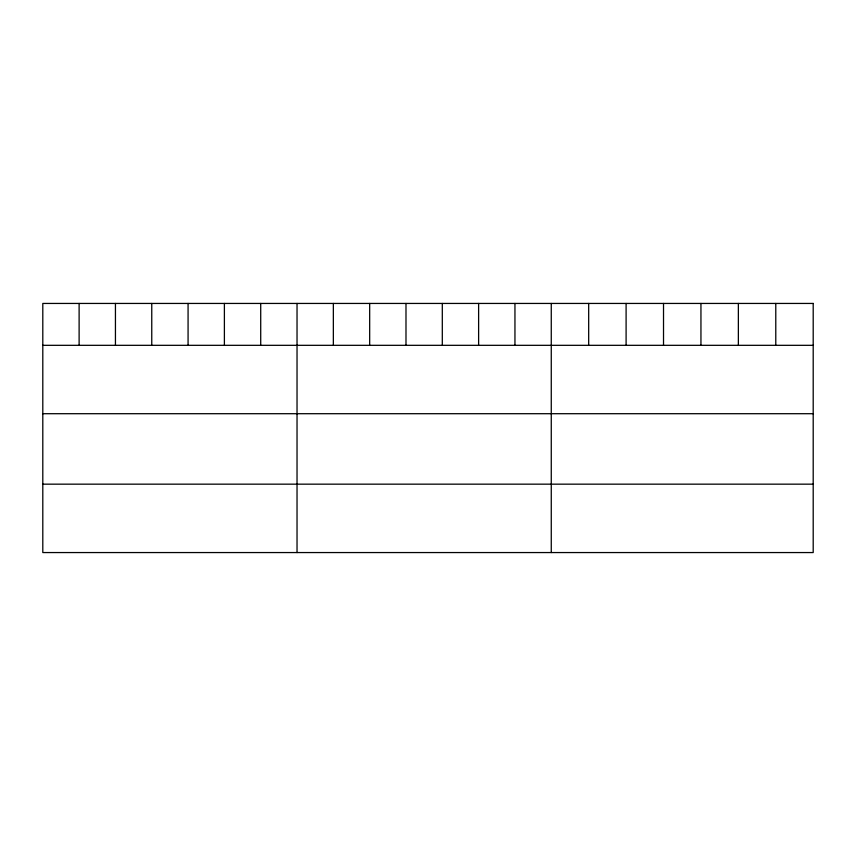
<?xml version="1.0" encoding="UTF-8"?>
<svg xmlns="http://www.w3.org/2000/svg" width="856" height="856" viewBox="0 0 856 856"><rect width="100%" height="100%" fill="white"/><g stroke="black" fill="none" stroke-linecap="round" stroke-linejoin="round"><path stroke-width="1.28" d="M42.8 345.321L813.2 345.321M42.8 413.705L813.2 413.705M42.8 484.164L813.2 484.164M775.782 303.441L775.782 345.321M738.364 303.441L738.364 345.321M700.946 303.441L700.946 345.321M663.518 303.441L663.518 345.321M626.1 303.441L626.1 345.321M588.682 303.441L588.682 345.321M551.264 303.441L551.264 552.559M514.948 303.441L514.948 345.321M478.622 303.441L478.622 345.321M442.306 303.441L442.306 345.321M405.99 303.441L405.99 345.321M369.674 303.441L369.674 345.321M333.348 303.441L333.348 345.321M297.032 303.441L297.032 552.559M260.716 303.441L260.716 345.321M224.39 303.441L224.39 345.321M188.074 303.441L188.074 345.321M151.758 303.441L151.758 345.321M115.442 303.441L115.442 345.321M79.116 303.441L79.116 345.321M813.2 303.441L42.8 303.441L42.8 552.559L813.2 552.559L813.2 303.441"/></g></svg>
